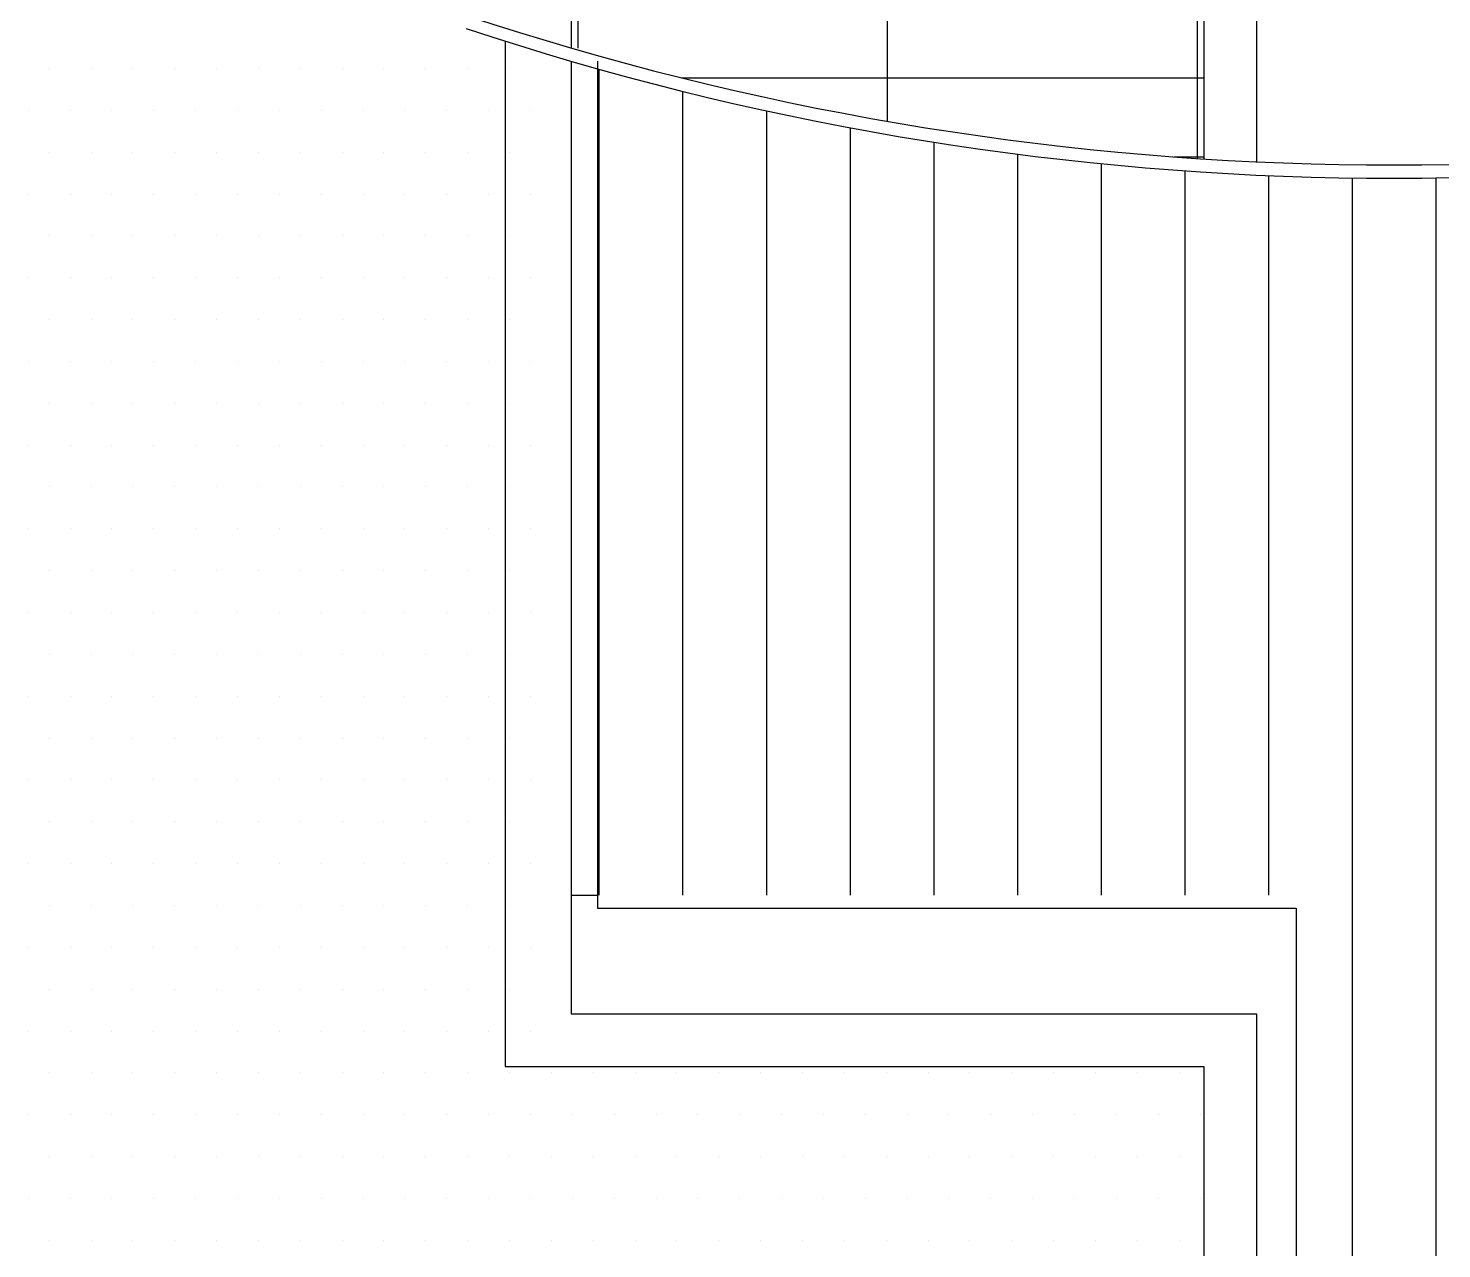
# Model space of a CAD drawing. Header units: millimetres. Extents: x 43168.9 to 43194.6, y -25545.1 to -25543.4.
# Drawn here: x 43178.9917 to 43179.0989, y -25544.2937 to -25544.2012 of the extents above; entities that cross this region are included whole.
import ezdxf

# ---------------------------------------------------------------- set-up
doc = ezdxf.new("R2010")
doc.units = ezdxf.units.MM
doc.header["$LTSCALE"] = 200
for name, color, linetype in [('cam_sgh', 1, 'Continuous'), ('duv_sgh', 4, 'Continuous'), ('gor-1_sgh', 232, 'Continuous'), ('gor-2_sgh', 161, 'Continuous'), ('gor-4_sgh', 17, 'Continuous'), ('merdi_sgh', 3, 'Continuous'), ('siva_sgh', 145, 'Continuous'), ('tarama-zemin_sgh', 197, 'Continuous')]:
    doc.layers.add(name, color=color, linetype=linetype)

msp = doc.modelspace()

# ---------------------------------------------------------------- linework, layer by layer
at = {"layer": 'cam_sgh'}
for p, q in [((43179.02787849217, -25544.20213416131), (43179.02787849217, -25544.22891015457)), ((43179.03287849217, -25544.20365159497), (43179.03287849217, -25544.22891015457))]:
    msp.add_line(p, q, dxfattribs=at)
at = {"layer": 'duv_sgh'}
for p, q in [((43179.03287849217, -25544.05091015457), (43179.03287849217, -25544.20265159497)), ((43179.03287849217, -25544.05091015457), (43179.03287849217, -25544.20265159497)), ((43179.08087849217, -25544.07091015457), (43179.08087849217, -25544.21106566108)), ((43179.08487849217, -25544.09291015457), (43179.08487849217, -25544.21133038981))]:
    msp.add_line(p, q, dxfattribs=at)
at = {"layer": 'gor-1_sgh'}
for p, q in [((43179.02787849217, -25544.20213416131), (43179.02787849217, -25544.27991015457)), ((43179.03287849217, -25544.20365159497), (43179.03287849217, -25544.27591015457)), ((43179.03287849217, -25544.27591015457), (43179.08487849217, -25544.27591015457)), ((43179.08487849217, -25544.27591015457), (43179.08487849217, -25544.46491939969)), ((43179.02787849217, -25544.27991015457), (43179.08087849217, -25544.27991015457)), ((43179.08087849217, -25544.27991015457), (43179.08087849217, -25544.46491939969))]:
    msp.add_line(p, q, dxfattribs=at)
at = {"layer": 'gor-2_sgh'}
for p, q in [((43179.03487849217, -25544.20365159497), (43179.03487849217, -25544.26791015457)), ((43179.03287849217, -25544.26691015457), (43179.03487849217, -25544.26691015457)), ((43179.03487849217, -25544.26791015457), (43179.08787849217, -25544.26791015457)), ((43179.08787849217, -25544.26791015457), (43179.08787849217, -25544.46291939969))]:
    msp.add_line(p, q, dxfattribs=at)
for centre in [(43179.09517553467, -25543.98838422865), (43179.09517553467, -25543.98938422865)]:
    msp.add_arc(centre, 0.2231399242005349, 251.644852577029, 286.2690976280401, dxfattribs=at)
at = {"layer": 'gor-4_sgh'}
for p, q in [((43179.03500808439, -25544.26691015457), (43179.03500808439, -25544.20425931725)), ((43179.04135808438, -25544.26691015457), (43179.04135808438, -25544.20593701164)), ((43179.04770808438, -25544.26691015457), (43179.04770808438, -25544.20741694853)), ((43179.05405808438, -25544.26691015457), (43179.05405808438, -25544.20870313129)), ((43179.06040808438, -25544.26691015457), (43179.06040808438, -25544.20979895179)), ((43179.06675808438, -25544.26691015457), (43179.06675808438, -25544.21070723761)), ((43179.07310808438, -25544.26691015457), (43179.07310808438, -25544.21143029011)), ((43179.07945808438, -25544.26691015457), (43179.07945808438, -25544.21196991447)), ((43179.08580808438, -25544.26691015457), (43179.08580808438, -25544.21232744261)), ((43179.09215808439, -25544.46291939969), (43179.09215808439, -25544.21250374991)), ((43179.09850808438, -25544.53491939969), (43179.09850808438, -25544.21249926599))]:
    msp.add_line(p, q, dxfattribs=at)
at = {"layer": 'merdi_sgh'}
for p, q in [((43179.05687849216, -25544.2082131674), (43179.05687849216, -25544.09691015457)), ((43179.04125013083, -25544.20491015457), (43179.08087849217, -25544.20491015457)), ((43179.0786335255, -25544.21091015457), (43179.08087849217, -25544.21091015457))]:
    msp.add_line(p, q, dxfattribs=at)
at = {"layer": 'siva_sgh'}
for p, q in [((43179.03337849217, -25544.05141015457), (43179.03337849217, -25544.20265159497)), ((43179.08037849217, -25544.07091015457), (43179.08037849217, -25544.21106566108))]:
    msp.add_line(p, q, dxfattribs=at)
at = {"layer": 'tarama-zemin_sgh'}
for p, q in [((43178.99327499903, -25544.20420000002), (43178.99327499903, -25544.20420000002)), ((43178.99644999902, -25544.20420000002), (43178.99644999902, -25544.20420000002)), ((43178.99962499903, -25544.20420000002), (43178.99962499903, -25544.20420000002)), ((43179.00279999903, -25544.20420000002), (43179.00279999903, -25544.20420000002)), ((43179.00597499903, -25544.20420000002), (43179.00597499903, -25544.20420000002)), ((43179.00914999902, -25544.20420000002), (43179.00914999902, -25544.20420000002)), ((43179.01232499903, -25544.20420000002), (43179.01232499903, -25544.20420000002)), ((43179.01549999903, -25544.20420000002), (43179.01549999903, -25544.20420000002)), ((43179.01867499902, -25544.20420000002), (43179.01867499902, -25544.20420000002)), ((43179.02184999903, -25544.20420000002), (43179.02184999903, -25544.20420000002)), ((43179.02502499903, -25544.20420000002), (43179.02502499903, -25544.20420000002)), ((43179.02819999903, -25544.20420000002), (43179.02819999903, -25544.20420000002)), ((43178.99168749902, -25544.20737500002), (43178.99168749902, -25544.20737500002)), ((43178.99486249903, -25544.20737500002), (43178.99486249903, -25544.20737500002)), ((43178.99803749903, -25544.20737500002), (43178.99803749903, -25544.20737500002)), ((43179.00121249902, -25544.20737500002), (43179.00121249902, -25544.20737500002)), ((43179.00438749903, -25544.20737500002), (43179.00438749903, -25544.20737500002)), ((43179.00756249903, -25544.20737500002), (43179.00756249903, -25544.20737500002)), ((43179.01073749903, -25544.20737500002), (43179.01073749903, -25544.20737500002)), ((43179.01391249902, -25544.20737500002), (43179.01391249902, -25544.20737500002)), ((43179.01708749903, -25544.20737500002), (43179.01708749903, -25544.20737500002)), ((43179.02026249903, -25544.20737500002), (43179.02026249903, -25544.20737500002)), ((43179.02343749903, -25544.20737500002), (43179.02343749903, -25544.20737500002)), ((43179.02661249902, -25544.20737500002), (43179.02661249902, -25544.20737500002)), ((43179.02978749903, -25544.20737500002), (43179.02978749903, -25544.20737500002)), ((43178.99327499903, -25544.21055000002), (43178.99327499903, -25544.21055000002)), ((43178.99644999902, -25544.21055000002), (43178.99644999902, -25544.21055000002)), ((43178.99962499903, -25544.21055000002), (43178.99962499903, -25544.21055000002)), ((43179.00279999903, -25544.21055000002), (43179.00279999903, -25544.21055000002)), ((43179.00597499903, -25544.21055000002), (43179.00597499903, -25544.21055000002)), ((43179.00914999902, -25544.21055000002), (43179.00914999902, -25544.21055000002)), ((43179.01232499903, -25544.21055000002), (43179.01232499903, -25544.21055000002)), ((43179.01549999903, -25544.21055000002), (43179.01549999903, -25544.21055000002)), ((43179.01867499902, -25544.21055000002), (43179.01867499902, -25544.21055000002)), ((43179.02184999903, -25544.21055000002), (43179.02184999903, -25544.21055000002)), ((43179.02502499903, -25544.21055000002), (43179.02502499903, -25544.21055000002)), ((43179.02819999903, -25544.21055000002), (43179.02819999903, -25544.21055000002)), ((43178.99168749902, -25544.21372500002), (43178.99168749902, -25544.21372500002)), ((43178.99486249903, -25544.21372500002), (43178.99486249903, -25544.21372500002)), ((43178.99803749903, -25544.21372500002), (43178.99803749903, -25544.21372500002)), ((43179.00121249902, -25544.21372500002), (43179.00121249902, -25544.21372500002)), ((43179.00438749903, -25544.21372500002), (43179.00438749903, -25544.21372500002)), ((43179.00756249903, -25544.21372500002), (43179.00756249903, -25544.21372500002)), ((43179.01073749903, -25544.21372500002), (43179.01073749903, -25544.21372500002)), ((43179.01391249902, -25544.21372500002), (43179.01391249902, -25544.21372500002)), ((43179.01708749903, -25544.21372500002), (43179.01708749903, -25544.21372500002)), ((43179.02026249903, -25544.21372500002), (43179.02026249903, -25544.21372500002)), ((43179.02343749903, -25544.21372500002), (43179.02343749903, -25544.21372500002)), ((43179.02661249902, -25544.21372500002), (43179.02661249902, -25544.21372500002)), ((43179.02978749903, -25544.21372500002), (43179.02978749903, -25544.21372500002)), ((43178.99327499903, -25544.21690000002), (43178.99327499903, -25544.21690000002)), ((43178.99644999902, -25544.21690000002), (43178.99644999902, -25544.21690000002)), ((43178.99962499903, -25544.21690000002), (43178.99962499903, -25544.21690000002)), ((43179.00279999903, -25544.21690000002), (43179.00279999903, -25544.21690000002)), ((43179.00597499903, -25544.21690000002), (43179.00597499903, -25544.21690000002)), ((43179.00914999902, -25544.21690000002), (43179.00914999902, -25544.21690000002)), ((43179.01232499903, -25544.21690000002), (43179.01232499903, -25544.21690000002)), ((43179.01549999903, -25544.21690000002), (43179.01549999903, -25544.21690000002)), ((43179.01867499902, -25544.21690000002), (43179.01867499902, -25544.21690000002)), ((43179.02184999903, -25544.21690000002), (43179.02184999903, -25544.21690000002)), ((43179.02502499903, -25544.21690000002), (43179.02502499903, -25544.21690000002)), ((43179.02819999903, -25544.21690000002), (43179.02819999903, -25544.21690000002)), ((43178.99168749902, -25544.22007500002), (43178.99168749902, -25544.22007500002)), ((43178.99486249903, -25544.22007500002), (43178.99486249903, -25544.22007500002)), ((43178.99803749903, -25544.22007500002), (43178.99803749903, -25544.22007500002)), ((43179.00121249902, -25544.22007500002), (43179.00121249902, -25544.22007500002)), ((43179.00438749903, -25544.22007500002), (43179.00438749903, -25544.22007500002)), ((43179.00756249903, -25544.22007500002), (43179.00756249903, -25544.22007500002)), ((43179.01073749903, -25544.22007500002), (43179.01073749903, -25544.22007500002)), ((43179.01391249902, -25544.22007500002), (43179.01391249902, -25544.22007500002)), ((43179.01708749903, -25544.22007500002), (43179.01708749903, -25544.22007500002)), ((43179.02026249903, -25544.22007500002), (43179.02026249903, -25544.22007500002)), ((43179.02343749903, -25544.22007500002), (43179.02343749903, -25544.22007500002)), ((43179.02661249902, -25544.22007500002), (43179.02661249902, -25544.22007500002)), ((43179.02978749903, -25544.22007500002), (43179.02978749903, -25544.22007500002)), ((43178.99327499903, -25544.22325000002), (43178.99327499903, -25544.22325000002)), ((43178.99644999902, -25544.22325000002), (43178.99644999902, -25544.22325000002)), ((43178.99962499903, -25544.22325000002), (43178.99962499903, -25544.22325000002)), ((43179.00279999903, -25544.22325000002), (43179.00279999903, -25544.22325000002)), ((43179.00597499903, -25544.22325000002), (43179.00597499903, -25544.22325000002)), ((43179.00914999902, -25544.22325000002), (43179.00914999902, -25544.22325000002)), ((43179.01232499903, -25544.22325000002), (43179.01232499903, -25544.22325000002)), ((43179.01549999903, -25544.22325000002), (43179.01549999903, -25544.22325000002)), ((43179.01867499902, -25544.22325000002), (43179.01867499902, -25544.22325000002)), ((43179.02184999903, -25544.22325000002), (43179.02184999903, -25544.22325000002)), ((43179.02502499903, -25544.22325000002), (43179.02502499903, -25544.22325000002)), ((43179.02819999903, -25544.22325000002), (43179.02819999903, -25544.22325000002)), ((43178.99168749902, -25544.22642500002), (43178.99168749902, -25544.22642500002)), ((43178.99486249903, -25544.22642500002), (43178.99486249903, -25544.22642500002)), ((43178.99803749903, -25544.22642500002), (43178.99803749903, -25544.22642500002)), ((43179.00121249902, -25544.22642500002), (43179.00121249902, -25544.22642500002)), ((43179.00438749903, -25544.22642500002), (43179.00438749903, -25544.22642500002)), ((43179.00756249903, -25544.22642500002), (43179.00756249903, -25544.22642500002)), ((43179.01073749903, -25544.22642500002), (43179.01073749903, -25544.22642500002)), ((43179.01391249902, -25544.22642500002), (43179.01391249902, -25544.22642500002)), ((43179.01708749903, -25544.22642500002), (43179.01708749903, -25544.22642500002)), ((43179.02026249903, -25544.22642500002), (43179.02026249903, -25544.22642500002)), ((43179.02343749903, -25544.22642500002), (43179.02343749903, -25544.22642500002)), ((43179.02661249902, -25544.22642500002), (43179.02661249902, -25544.22642500002)), ((43179.02978749903, -25544.22642500002), (43179.02978749903, -25544.22642500002)), ((43178.99327499903, -25544.22960000002), (43178.99327499903, -25544.22960000002)), ((43178.99644999902, -25544.22960000002), (43178.99644999902, -25544.22960000002)), ((43178.99962499903, -25544.22960000002), (43178.99962499903, -25544.22960000002)), ((43179.00279999903, -25544.22960000002), (43179.00279999903, -25544.22960000002)), ((43179.00597499903, -25544.22960000002), (43179.00597499903, -25544.22960000002)), ((43179.00914999902, -25544.22960000002), (43179.00914999902, -25544.22960000002)), ((43179.01232499903, -25544.22960000002), (43179.01232499903, -25544.22960000002)), ((43179.01549999903, -25544.22960000002), (43179.01549999903, -25544.22960000002)), ((43179.01867499902, -25544.22960000002), (43179.01867499902, -25544.22960000002)), ((43179.02184999903, -25544.22960000002), (43179.02184999903, -25544.22960000002)), ((43179.02502499903, -25544.22960000002), (43179.02502499903, -25544.22960000002)), ((43179.02819999903, -25544.22960000002), (43179.02819999903, -25544.22960000002)), ((43178.99168749902, -25544.23277500002), (43178.99168749902, -25544.23277500002)), ((43178.99486249903, -25544.23277500002), (43178.99486249903, -25544.23277500002)), ((43178.99803749903, -25544.23277500002), (43178.99803749903, -25544.23277500002)), ((43179.00121249902, -25544.23277500002), (43179.00121249902, -25544.23277500002)), ((43179.00438749903, -25544.23277500002), (43179.00438749903, -25544.23277500002)), ((43179.00756249903, -25544.23277500002), (43179.00756249903, -25544.23277500002)), ((43179.01073749903, -25544.23277500002), (43179.01073749903, -25544.23277500002)), ((43179.01391249902, -25544.23277500002), (43179.01391249902, -25544.23277500002)), ((43179.01708749903, -25544.23277500002), (43179.01708749903, -25544.23277500002)), ((43179.02026249903, -25544.23277500002), (43179.02026249903, -25544.23277500002)), ((43179.02343749903, -25544.23277500002), (43179.02343749903, -25544.23277500002)), ((43179.02661249902, -25544.23277500002), (43179.02661249902, -25544.23277500002)), ((43179.02978749903, -25544.23277500002), (43179.02978749903, -25544.23277500002)), ((43178.99327499903, -25544.23595000002), (43178.99327499903, -25544.23595000002)), ((43178.99644999902, -25544.23595000002), (43178.99644999902, -25544.23595000002)), ((43178.99962499903, -25544.23595000002), (43178.99962499903, -25544.23595000002)), ((43179.00279999903, -25544.23595000002), (43179.00279999903, -25544.23595000002)), ((43179.00597499903, -25544.23595000002), (43179.00597499903, -25544.23595000002)), ((43179.00914999902, -25544.23595000002), (43179.00914999902, -25544.23595000002)), ((43179.01232499903, -25544.23595000002), (43179.01232499903, -25544.23595000002)), ((43179.01549999903, -25544.23595000002), (43179.01549999903, -25544.23595000002)), ((43179.01867499902, -25544.23595000002), (43179.01867499902, -25544.23595000002)), ((43179.02184999903, -25544.23595000002), (43179.02184999903, -25544.23595000002)), ((43179.02502499903, -25544.23595000002), (43179.02502499903, -25544.23595000002)), ((43179.02819999903, -25544.23595000002), (43179.02819999903, -25544.23595000002)), ((43178.99168749902, -25544.23912500002), (43178.99168749902, -25544.23912500002)), ((43178.99486249903, -25544.23912500002), (43178.99486249903, -25544.23912500002)), ((43178.99803749903, -25544.23912500002), (43178.99803749903, -25544.23912500002)), ((43179.00121249902, -25544.23912500002), (43179.00121249902, -25544.23912500002)), ((43179.00438749903, -25544.23912500002), (43179.00438749903, -25544.23912500002)), ((43179.00756249903, -25544.23912500002), (43179.00756249903, -25544.23912500002)), ((43179.01073749903, -25544.23912500002), (43179.01073749903, -25544.23912500002)), ((43179.01391249902, -25544.23912500002), (43179.01391249902, -25544.23912500002)), ((43179.01708749903, -25544.23912500002), (43179.01708749903, -25544.23912500002)), ((43179.02026249903, -25544.23912500002), (43179.02026249903, -25544.23912500002)), ((43179.02343749903, -25544.23912500002), (43179.02343749903, -25544.23912500002)), ((43179.02661249902, -25544.23912500002), (43179.02661249902, -25544.23912500002)), ((43179.02978749903, -25544.23912500002), (43179.02978749903, -25544.23912500002)), ((43178.99327499903, -25544.24230000002), (43178.99327499903, -25544.24230000002)), ((43178.99644999902, -25544.24230000002), (43178.99644999902, -25544.24230000002)), ((43178.99962499903, -25544.24230000002), (43178.99962499903, -25544.24230000002)), ((43179.00279999903, -25544.24230000002), (43179.00279999903, -25544.24230000002)), ((43179.00597499903, -25544.24230000002), (43179.00597499903, -25544.24230000002)), ((43179.00914999902, -25544.24230000002), (43179.00914999902, -25544.24230000002)), ((43179.01232499903, -25544.24230000002), (43179.01232499903, -25544.24230000002)), ((43179.01549999903, -25544.24230000002), (43179.01549999903, -25544.24230000002)), ((43179.01867499902, -25544.24230000002), (43179.01867499902, -25544.24230000002)), ((43179.02184999903, -25544.24230000002), (43179.02184999903, -25544.24230000002)), ((43179.02502499903, -25544.24230000002), (43179.02502499903, -25544.24230000002)), ((43179.02819999903, -25544.24230000002), (43179.02819999903, -25544.24230000002)), ((43178.99168749902, -25544.24547500002), (43178.99168749902, -25544.24547500002)), ((43178.99486249903, -25544.24547500002), (43178.99486249903, -25544.24547500002)), ((43178.99803749903, -25544.24547500002), (43178.99803749903, -25544.24547500002)), ((43179.00121249902, -25544.24547500002), (43179.00121249902, -25544.24547500002)), ((43179.00438749903, -25544.24547500002), (43179.00438749903, -25544.24547500002)), ((43179.00756249903, -25544.24547500002), (43179.00756249903, -25544.24547500002)), ((43179.01073749903, -25544.24547500002), (43179.01073749903, -25544.24547500002)), ((43179.01391249902, -25544.24547500002), (43179.01391249902, -25544.24547500002)), ((43179.01708749903, -25544.24547500002), (43179.01708749903, -25544.24547500002)), ((43179.02026249903, -25544.24547500002), (43179.02026249903, -25544.24547500002)), ((43179.02343749903, -25544.24547500002), (43179.02343749903, -25544.24547500002)), ((43179.02661249902, -25544.24547500002), (43179.02661249902, -25544.24547500002)), ((43179.02978749903, -25544.24547500002), (43179.02978749903, -25544.24547500002)), ((43178.99327499903, -25544.24865000002), (43178.99327499903, -25544.24865000002)), ((43178.99644999902, -25544.24865000002), (43178.99644999902, -25544.24865000002)), ((43178.99962499903, -25544.24865000002), (43178.99962499903, -25544.24865000002)), ((43179.00279999903, -25544.24865000002), (43179.00279999903, -25544.24865000002)), ((43179.00597499903, -25544.24865000002), (43179.00597499903, -25544.24865000002)), ((43179.00914999902, -25544.24865000002), (43179.00914999902, -25544.24865000002)), ((43179.01232499903, -25544.24865000002), (43179.01232499903, -25544.24865000002)), ((43179.01549999903, -25544.24865000002), (43179.01549999903, -25544.24865000002)), ((43179.01867499902, -25544.24865000002), (43179.01867499902, -25544.24865000002)), ((43179.02184999903, -25544.24865000002), (43179.02184999903, -25544.24865000002)), ((43179.02502499903, -25544.24865000002), (43179.02502499903, -25544.24865000002)), ((43179.02819999903, -25544.24865000002), (43179.02819999903, -25544.24865000002)), ((43178.99168749902, -25544.25182500002), (43178.99168749902, -25544.25182500002)), ((43178.99486249903, -25544.25182500002), (43178.99486249903, -25544.25182500002)), ((43178.99803749903, -25544.25182500002), (43178.99803749903, -25544.25182500002)), ((43179.00121249902, -25544.25182500002), (43179.00121249902, -25544.25182500002)), ((43179.00438749903, -25544.25182500002), (43179.00438749903, -25544.25182500002)), ((43179.00756249903, -25544.25182500002), (43179.00756249903, -25544.25182500002)), ((43179.01073749903, -25544.25182500002), (43179.01073749903, -25544.25182500002)), ((43179.01391249902, -25544.25182500002), (43179.01391249902, -25544.25182500002)), ((43179.01708749903, -25544.25182500002), (43179.01708749903, -25544.25182500002)), ((43179.02026249903, -25544.25182500002), (43179.02026249903, -25544.25182500002)), ((43179.02343749903, -25544.25182500002), (43179.02343749903, -25544.25182500002)), ((43179.02661249902, -25544.25182500002), (43179.02661249902, -25544.25182500002)), ((43179.02978749903, -25544.25182500002), (43179.02978749903, -25544.25182500002)), ((43178.99327499903, -25544.25500000002), (43178.99327499903, -25544.25500000002)), ((43178.99644999902, -25544.25500000002), (43178.99644999902, -25544.25500000002)), ((43178.99962499903, -25544.25500000002), (43178.99962499903, -25544.25500000002)), ((43179.00279999903, -25544.25500000002), (43179.00279999903, -25544.25500000002)), ((43179.00597499903, -25544.25500000002), (43179.00597499903, -25544.25500000002)), ((43179.00914999902, -25544.25500000002), (43179.00914999902, -25544.25500000002)), ((43179.01232499903, -25544.25500000002), (43179.01232499903, -25544.25500000002)), ((43179.01549999903, -25544.25500000002), (43179.01549999903, -25544.25500000002)), ((43179.01867499902, -25544.25500000002), (43179.01867499902, -25544.25500000002)), ((43179.02184999903, -25544.25500000002), (43179.02184999903, -25544.25500000002)), ((43179.02502499903, -25544.25500000002), (43179.02502499903, -25544.25500000002)), ((43179.02819999903, -25544.25500000002), (43179.02819999903, -25544.25500000002)), ((43178.99168749902, -25544.25817500002), (43178.99168749902, -25544.25817500002)), ((43178.99486249903, -25544.25817500002), (43178.99486249903, -25544.25817500002)), ((43178.99803749903, -25544.25817500002), (43178.99803749903, -25544.25817500002)), ((43179.00121249902, -25544.25817500002), (43179.00121249902, -25544.25817500002)), ((43179.00438749903, -25544.25817500002), (43179.00438749903, -25544.25817500002)), ((43179.00756249903, -25544.25817500002), (43179.00756249903, -25544.25817500002)), ((43179.01073749903, -25544.25817500002), (43179.01073749903, -25544.25817500002)), ((43179.01391249902, -25544.25817500002), (43179.01391249902, -25544.25817500002)), ((43179.01708749903, -25544.25817500002), (43179.01708749903, -25544.25817500002)), ((43179.02026249903, -25544.25817500002), (43179.02026249903, -25544.25817500002)), ((43179.02343749903, -25544.25817500002), (43179.02343749903, -25544.25817500002)), ((43179.02661249902, -25544.25817500002), (43179.02661249902, -25544.25817500002)), ((43179.02978749903, -25544.25817500002), (43179.02978749903, -25544.25817500002)), ((43178.99327499903, -25544.26135000002), (43178.99327499903, -25544.26135000002)), ((43178.99644999902, -25544.26135000002), (43178.99644999902, -25544.26135000002)), ((43178.99962499903, -25544.26135000002), (43178.99962499903, -25544.26135000002)), ((43179.00279999903, -25544.26135000002), (43179.00279999903, -25544.26135000002)), ((43179.00597499903, -25544.26135000002), (43179.00597499903, -25544.26135000002)), ((43179.00914999902, -25544.26135000002), (43179.00914999902, -25544.26135000002)), ((43179.01232499903, -25544.26135000002), (43179.01232499903, -25544.26135000002)), ((43179.01549999903, -25544.26135000002), (43179.01549999903, -25544.26135000002)), ((43179.01867499902, -25544.26135000002), (43179.01867499902, -25544.26135000002)), ((43179.02184999903, -25544.26135000002), (43179.02184999903, -25544.26135000002)), ((43179.02502499903, -25544.26135000002), (43179.02502499903, -25544.26135000002)), ((43179.02819999903, -25544.26135000002), (43179.02819999903, -25544.26135000002)), ((43178.99168749902, -25544.26452500002), (43178.99168749902, -25544.26452500002)), ((43178.99486249903, -25544.26452500002), (43178.99486249903, -25544.26452500002)), ((43178.99803749903, -25544.26452500002), (43178.99803749903, -25544.26452500002)), ((43179.00121249902, -25544.26452500002), (43179.00121249902, -25544.26452500002)), ((43179.00438749903, -25544.26452500002), (43179.00438749903, -25544.26452500002)), ((43179.00756249903, -25544.26452500002), (43179.00756249903, -25544.26452500002)), ((43179.01073749903, -25544.26452500002), (43179.01073749903, -25544.26452500002)), ((43179.01391249902, -25544.26452500002), (43179.01391249902, -25544.26452500002)), ((43179.01708749903, -25544.26452500002), (43179.01708749903, -25544.26452500002)), ((43179.02026249903, -25544.26452500002), (43179.02026249903, -25544.26452500002)), ((43179.02343749903, -25544.26452500002), (43179.02343749903, -25544.26452500002)), ((43179.02661249902, -25544.26452500002), (43179.02661249902, -25544.26452500002)), ((43179.02978749903, -25544.26452500002), (43179.02978749903, -25544.26452500002)), ((43178.99327499903, -25544.26770000002), (43178.99327499903, -25544.26770000002)), ((43178.99644999902, -25544.26770000002), (43178.99644999902, -25544.26770000002)), ((43178.99962499903, -25544.26770000002), (43178.99962499903, -25544.26770000002)), ((43179.00279999903, -25544.26770000002), (43179.00279999903, -25544.26770000002)), ((43179.00597499903, -25544.26770000002), (43179.00597499903, -25544.26770000002)), ((43179.00914999902, -25544.26770000002), (43179.00914999902, -25544.26770000002)), ((43179.01232499903, -25544.26770000002), (43179.01232499903, -25544.26770000002)), ((43179.01549999903, -25544.26770000002), (43179.01549999903, -25544.26770000002)), ((43179.01867499902, -25544.26770000002), (43179.01867499902, -25544.26770000002)), ((43179.02184999903, -25544.26770000002), (43179.02184999903, -25544.26770000002)), ((43179.02502499903, -25544.26770000002), (43179.02502499903, -25544.26770000002)), ((43179.02819999903, -25544.26770000002), (43179.02819999903, -25544.26770000002)), ((43178.99168749902, -25544.27087500002), (43178.99168749902, -25544.27087500002)), ((43178.99486249903, -25544.27087500002), (43178.99486249903, -25544.27087500002)), ((43178.99803749903, -25544.27087500002), (43178.99803749903, -25544.27087500002)), ((43179.00121249902, -25544.27087500002), (43179.00121249902, -25544.27087500002)), ((43179.00438749903, -25544.27087500002), (43179.00438749903, -25544.27087500002)), ((43179.00756249903, -25544.27087500002), (43179.00756249903, -25544.27087500002)), ((43179.01073749903, -25544.27087500002), (43179.01073749903, -25544.27087500002)), ((43179.01391249902, -25544.27087500002), (43179.01391249902, -25544.27087500002)), ((43179.01708749903, -25544.27087500002), (43179.01708749903, -25544.27087500002)), ((43179.02026249903, -25544.27087500002), (43179.02026249903, -25544.27087500002)), ((43179.02343749903, -25544.27087500002), (43179.02343749903, -25544.27087500002)), ((43179.02661249902, -25544.27087500002), (43179.02661249902, -25544.27087500002)), ((43179.02978749903, -25544.27087500002), (43179.02978749903, -25544.27087500002)), ((43178.99327499903, -25544.27405000002), (43178.99327499903, -25544.27405000002)), ((43178.99644999902, -25544.27405000002), (43178.99644999902, -25544.27405000002)), ((43178.99962499903, -25544.27405000002), (43178.99962499903, -25544.27405000002)), ((43179.00279999903, -25544.27405000002), (43179.00279999903, -25544.27405000002)), ((43179.00597499903, -25544.27405000002), (43179.00597499903, -25544.27405000002)), ((43179.00914999902, -25544.27405000002), (43179.00914999902, -25544.27405000002)), ((43179.01232499903, -25544.27405000002), (43179.01232499903, -25544.27405000002)), ((43179.01549999903, -25544.27405000002), (43179.01549999903, -25544.27405000002)), ((43179.01867499902, -25544.27405000002), (43179.01867499902, -25544.27405000002)), ((43179.02184999903, -25544.27405000002), (43179.02184999903, -25544.27405000002)), ((43179.02502499903, -25544.27405000002), (43179.02502499903, -25544.27405000002)), ((43179.02819999903, -25544.27405000002), (43179.02819999903, -25544.27405000002)), ((43178.99168749902, -25544.27722500002), (43178.99168749902, -25544.27722500002)), ((43178.99486249903, -25544.27722500002), (43178.99486249903, -25544.27722500002)), ((43178.99803749903, -25544.27722500002), (43178.99803749903, -25544.27722500002)), ((43179.00121249902, -25544.27722500002), (43179.00121249902, -25544.27722500002)), ((43179.00438749903, -25544.27722500002), (43179.00438749903, -25544.27722500002)), ((43179.00756249903, -25544.27722500002), (43179.00756249903, -25544.27722500002)), ((43179.01073749903, -25544.27722500002), (43179.01073749903, -25544.27722500002)), ((43179.01391249902, -25544.27722500002), (43179.01391249902, -25544.27722500002)), ((43179.01708749903, -25544.27722500002), (43179.01708749903, -25544.27722500002)), ((43179.02026249903, -25544.27722500002), (43179.02026249903, -25544.27722500002)), ((43179.02343749903, -25544.27722500002), (43179.02343749903, -25544.27722500002)), ((43179.02661249902, -25544.27722500002), (43179.02661249902, -25544.27722500002)), ((43179.02978749903, -25544.27722500002), (43179.02978749903, -25544.27722500002)), ((43178.99327499903, -25544.28040000002), (43178.99327499903, -25544.28040000002)), ((43178.99644999902, -25544.28040000002), (43178.99644999902, -25544.28040000002)), ((43178.99962499903, -25544.28040000002), (43178.99962499903, -25544.28040000002)), ((43179.00279999903, -25544.28040000002), (43179.00279999903, -25544.28040000002)), ((43179.00597499903, -25544.28040000002), (43179.00597499903, -25544.28040000002)), ((43179.00914999902, -25544.28040000002), (43179.00914999902, -25544.28040000002)), ((43179.01232499903, -25544.28040000002), (43179.01232499903, -25544.28040000002)), ((43179.01549999903, -25544.28040000002), (43179.01549999903, -25544.28040000002)), ((43179.01867499902, -25544.28040000002), (43179.01867499902, -25544.28040000002)), ((43179.02184999903, -25544.28040000002), (43179.02184999903, -25544.28040000002)), ((43179.02502499903, -25544.28040000002), (43179.02502499903, -25544.28040000002)), ((43179.02819999903, -25544.28040000002), (43179.02819999903, -25544.28040000002)), ((43179.03137499902, -25544.28040000002), (43179.03137499902, -25544.28040000002)), ((43179.03454999903, -25544.28040000002), (43179.03454999903, -25544.28040000002)), ((43179.03772499903, -25544.28040000002), (43179.03772499903, -25544.28040000002)), ((43179.04089999902, -25544.28040000002), (43179.04089999902, -25544.28040000002)), ((43179.04407499902, -25544.28040000002), (43179.04407499902, -25544.28040000002)), ((43179.04724999903, -25544.28040000002), (43179.04724999903, -25544.28040000002)), ((43179.05042499903, -25544.28040000002), (43179.05042499903, -25544.28040000002)), ((43179.05359999902, -25544.28040000002), (43179.05359999902, -25544.28040000002)), ((43179.05677499903, -25544.28040000002), (43179.05677499903, -25544.28040000002)), ((43179.05994999903, -25544.28040000002), (43179.05994999903, -25544.28040000002)), ((43179.06312499903, -25544.28040000002), (43179.06312499903, -25544.28040000002)), ((43179.06629999902, -25544.28040000002), (43179.06629999902, -25544.28040000002)), ((43179.06947499903, -25544.28040000002), (43179.06947499903, -25544.28040000002)), ((43179.07264999903, -25544.28040000002), (43179.07264999903, -25544.28040000002)), ((43179.07582499902, -25544.28040000002), (43179.07582499902, -25544.28040000002)), ((43179.07899999902, -25544.28040000002), (43179.07899999902, -25544.28040000002)), ((43178.99168749902, -25544.28357500002), (43178.99168749902, -25544.28357500002)), ((43178.99486249903, -25544.28357500002), (43178.99486249903, -25544.28357500002)), ((43178.99803749903, -25544.28357500002), (43178.99803749903, -25544.28357500002)), ((43179.00121249902, -25544.28357500002), (43179.00121249902, -25544.28357500002)), ((43179.00438749903, -25544.28357500002), (43179.00438749903, -25544.28357500002)), ((43179.00756249903, -25544.28357500002), (43179.00756249903, -25544.28357500002)), ((43179.01073749903, -25544.28357500002), (43179.01073749903, -25544.28357500002)), ((43179.01391249902, -25544.28357500002), (43179.01391249902, -25544.28357500002)), ((43179.01708749903, -25544.28357500002), (43179.01708749903, -25544.28357500002)), ((43179.02026249903, -25544.28357500002), (43179.02026249903, -25544.28357500002)), ((43179.02343749903, -25544.28357500002), (43179.02343749903, -25544.28357500002)), ((43179.02661249902, -25544.28357500002), (43179.02661249902, -25544.28357500002)), ((43179.02978749903, -25544.28357500002), (43179.02978749903, -25544.28357500002)), ((43179.03296249903, -25544.28357500002), (43179.03296249903, -25544.28357500002)), ((43179.03613749902, -25544.28357500002), (43179.03613749902, -25544.28357500002)), ((43179.03931249903, -25544.28357500002), (43179.03931249903, -25544.28357500002)), ((43179.04248749903, -25544.28357500002), (43179.04248749903, -25544.28357500002)), ((43179.04566249903, -25544.28357500002), (43179.04566249903, -25544.28357500002)), ((43179.04883749902, -25544.28357500002), (43179.04883749902, -25544.28357500002)), ((43179.05201249903, -25544.28357500002), (43179.05201249903, -25544.28357500002)), ((43179.05518749903, -25544.28357500002), (43179.05518749903, -25544.28357500002)), ((43179.05836249902, -25544.28357500002), (43179.05836249902, -25544.28357500002)), ((43179.06153749902, -25544.28357500002), (43179.06153749902, -25544.28357500002)), ((43179.06471249903, -25544.28357500002), (43179.06471249903, -25544.28357500002)), ((43179.06788749903, -25544.28357500002), (43179.06788749903, -25544.28357500002)), ((43179.07106249902, -25544.28357500002), (43179.07106249902, -25544.28357500002)), ((43179.07423749903, -25544.28357500002), (43179.07423749903, -25544.28357500002)), ((43179.07741249903, -25544.28357500002), (43179.07741249903, -25544.28357500002)), ((43179.08058749903, -25544.28357500002), (43179.08058749903, -25544.28357500002)), ((43178.99327499903, -25544.28675000002), (43178.99327499903, -25544.28675000002)), ((43178.99644999902, -25544.28675000002), (43178.99644999902, -25544.28675000002)), ((43178.99962499903, -25544.28675000002), (43178.99962499903, -25544.28675000002)), ((43179.00279999903, -25544.28675000002), (43179.00279999903, -25544.28675000002)), ((43179.00597499903, -25544.28675000002), (43179.00597499903, -25544.28675000002)), ((43179.00914999902, -25544.28675000002), (43179.00914999902, -25544.28675000002)), ((43179.01232499903, -25544.28675000002), (43179.01232499903, -25544.28675000002)), ((43179.01549999903, -25544.28675000002), (43179.01549999903, -25544.28675000002)), ((43179.01867499902, -25544.28675000002), (43179.01867499902, -25544.28675000002)), ((43179.02184999903, -25544.28675000002), (43179.02184999903, -25544.28675000002)), ((43179.02502499903, -25544.28675000002), (43179.02502499903, -25544.28675000002)), ((43179.02819999903, -25544.28675000002), (43179.02819999903, -25544.28675000002)), ((43179.03137499902, -25544.28675000002), (43179.03137499902, -25544.28675000002)), ((43179.03454999903, -25544.28675000002), (43179.03454999903, -25544.28675000002)), ((43179.03772499903, -25544.28675000002), (43179.03772499903, -25544.28675000002)), ((43179.04089999902, -25544.28675000002), (43179.04089999902, -25544.28675000002)), ((43179.04407499902, -25544.28675000002), (43179.04407499902, -25544.28675000002)), ((43179.04724999903, -25544.28675000002), (43179.04724999903, -25544.28675000002)), ((43179.05042499903, -25544.28675000002), (43179.05042499903, -25544.28675000002)), ((43179.05359999902, -25544.28675000002), (43179.05359999902, -25544.28675000002)), ((43179.05677499903, -25544.28675000002), (43179.05677499903, -25544.28675000002)), ((43179.05994999903, -25544.28675000002), (43179.05994999903, -25544.28675000002)), ((43179.06312499903, -25544.28675000002), (43179.06312499903, -25544.28675000002)), ((43179.06629999902, -25544.28675000002), (43179.06629999902, -25544.28675000002)), ((43179.06947499903, -25544.28675000002), (43179.06947499903, -25544.28675000002)), ((43179.07264999903, -25544.28675000002), (43179.07264999903, -25544.28675000002)), ((43179.07582499902, -25544.28675000002), (43179.07582499902, -25544.28675000002)), ((43179.07899999902, -25544.28675000002), (43179.07899999902, -25544.28675000002)), ((43178.99168749902, -25544.28992500002), (43178.99168749902, -25544.28992500002)), ((43178.99486249903, -25544.28992500002), (43178.99486249903, -25544.28992500002)), ((43178.99803749903, -25544.28992500002), (43178.99803749903, -25544.28992500002)), ((43179.00121249902, -25544.28992500002), (43179.00121249902, -25544.28992500002)), ((43179.00438749903, -25544.28992500002), (43179.00438749903, -25544.28992500002)), ((43179.00756249903, -25544.28992500002), (43179.00756249903, -25544.28992500002)), ((43179.01073749903, -25544.28992500002), (43179.01073749903, -25544.28992500002)), ((43179.01391249902, -25544.28992500002), (43179.01391249902, -25544.28992500002)), ((43179.01708749903, -25544.28992500002), (43179.01708749903, -25544.28992500002)), ((43179.02026249903, -25544.28992500002), (43179.02026249903, -25544.28992500002)), ((43179.02343749903, -25544.28992500002), (43179.02343749903, -25544.28992500002)), ((43179.02661249902, -25544.28992500002), (43179.02661249902, -25544.28992500002)), ((43179.02978749903, -25544.28992500002), (43179.02978749903, -25544.28992500002)), ((43179.03296249903, -25544.28992500002), (43179.03296249903, -25544.28992500002)), ((43179.03613749902, -25544.28992500002), (43179.03613749902, -25544.28992500002)), ((43179.03931249903, -25544.28992500002), (43179.03931249903, -25544.28992500002)), ((43179.04248749903, -25544.28992500002), (43179.04248749903, -25544.28992500002)), ((43179.04566249903, -25544.28992500002), (43179.04566249903, -25544.28992500002)), ((43179.04883749902, -25544.28992500002), (43179.04883749902, -25544.28992500002)), ((43179.05201249903, -25544.28992500002), (43179.05201249903, -25544.28992500002)), ((43179.05518749903, -25544.28992500002), (43179.05518749903, -25544.28992500002)), ((43179.05836249902, -25544.28992500002), (43179.05836249902, -25544.28992500002)), ((43179.06153749902, -25544.28992500002), (43179.06153749902, -25544.28992500002)), ((43179.06471249903, -25544.28992500002), (43179.06471249903, -25544.28992500002)), ((43179.06788749903, -25544.28992500002), (43179.06788749903, -25544.28992500002)), ((43179.07106249902, -25544.28992500002), (43179.07106249902, -25544.28992500002)), ((43179.07423749903, -25544.28992500002), (43179.07423749903, -25544.28992500002)), ((43179.07741249903, -25544.28992500002), (43179.07741249903, -25544.28992500002)), ((43179.08058749903, -25544.28992500002), (43179.08058749903, -25544.28992500002)), ((43178.99327499903, -25544.29310000002), (43178.99327499903, -25544.29310000002)), ((43178.99644999902, -25544.29310000002), (43178.99644999902, -25544.29310000002)), ((43178.99962499903, -25544.29310000002), (43178.99962499903, -25544.29310000002)), ((43179.00279999903, -25544.29310000002), (43179.00279999903, -25544.29310000002)), ((43179.00597499903, -25544.29310000002), (43179.00597499903, -25544.29310000002)), ((43179.00914999902, -25544.29310000002), (43179.00914999902, -25544.29310000002)), ((43179.01232499903, -25544.29310000002), (43179.01232499903, -25544.29310000002)), ((43179.01549999903, -25544.29310000002), (43179.01549999903, -25544.29310000002)), ((43179.01867499902, -25544.29310000002), (43179.01867499902, -25544.29310000002)), ((43179.02184999903, -25544.29310000002), (43179.02184999903, -25544.29310000002)), ((43179.02502499903, -25544.29310000002), (43179.02502499903, -25544.29310000002)), ((43179.02819999903, -25544.29310000002), (43179.02819999903, -25544.29310000002)), ((43179.03137499902, -25544.29310000002), (43179.03137499902, -25544.29310000002)), ((43179.03454999903, -25544.29310000002), (43179.03454999903, -25544.29310000002)), ((43179.03772499903, -25544.29310000002), (43179.03772499903, -25544.29310000002)), ((43179.04089999902, -25544.29310000002), (43179.04089999902, -25544.29310000002)), ((43179.04407499902, -25544.29310000002), (43179.04407499902, -25544.29310000002)), ((43179.04724999903, -25544.29310000002), (43179.04724999903, -25544.29310000002)), ((43179.05042499903, -25544.29310000002), (43179.05042499903, -25544.29310000002)), ((43179.05359999902, -25544.29310000002), (43179.05359999902, -25544.29310000002)), ((43179.05677499903, -25544.29310000002), (43179.05677499903, -25544.29310000002)), ((43179.05994999903, -25544.29310000002), (43179.05994999903, -25544.29310000002)), ((43179.06312499903, -25544.29310000002), (43179.06312499903, -25544.29310000002)), ((43179.06629999902, -25544.29310000002), (43179.06629999902, -25544.29310000002)), ((43179.06947499903, -25544.29310000002), (43179.06947499903, -25544.29310000002)), ((43179.07264999903, -25544.29310000002), (43179.07264999903, -25544.29310000002)), ((43179.07582499902, -25544.29310000002), (43179.07582499902, -25544.29310000002)), ((43179.07899999902, -25544.29310000002), (43179.07899999902, -25544.29310000002))]:
    msp.add_line(p, q, dxfattribs=at)

doc.saveas('drawing.dxf')
